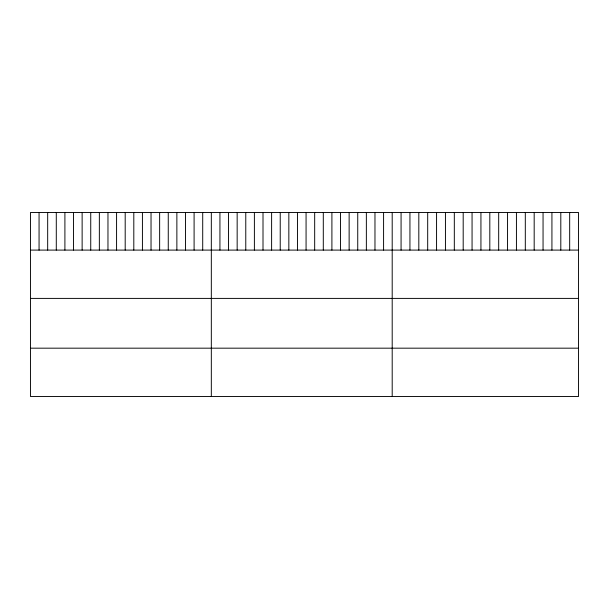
<?xml version="1.0" encoding="UTF-8"?>
<svg xmlns="http://www.w3.org/2000/svg" width="609" height="609" viewBox="0 0 609 609"><rect width="100%" height="100%" fill="white"/><g stroke="black" fill="none" stroke-linecap="round" stroke-linejoin="round"><path stroke-width="0.91" d="M578.55 250.093L578.55 396.482L30.45 396.482L30.45 212.518L578.55 212.518L578.55 250.093L30.45 250.093M30.45 298.402L578.55 298.402M30.45 348.173L578.55 348.173M569.674 212.518L569.674 250.093M560.805 212.518L560.805 250.093M551.929 212.518L551.929 250.093M543.053 212.518L543.053 250.093M534.177 212.518L534.177 250.093M525.308 212.518L525.308 250.093M516.432 212.518L516.432 250.093M507.556 212.518L507.556 250.093M498.687 212.518L498.687 250.093M489.811 212.518L489.811 250.093M480.935 212.518L480.935 250.093M472.059 212.518L472.059 250.093M463.19 212.518L463.19 250.093M454.314 212.518L454.314 250.093M445.438 212.518L445.438 250.093M436.569 212.518L436.569 250.093M427.693 212.518L427.693 250.093M418.817 212.518L418.817 250.093M409.941 212.518L409.941 250.093M401.072 212.518L401.072 250.093M392.196 212.518L392.196 396.482M383.586 212.518L383.586 250.093M374.969 212.518L374.969 250.093M366.359 212.518L366.359 250.093M357.742 212.518L357.742 250.093M349.132 212.518L349.132 250.093M340.515 212.518L340.515 250.093M331.905 212.518L331.905 250.093M323.295 212.518L323.295 250.093M314.678 212.518L314.678 250.093M306.068 212.518L306.068 250.093M297.451 212.518L297.451 250.093M288.841 212.518L288.841 250.093M280.224 212.518L280.224 250.093M271.614 212.518L271.614 250.093M263.004 212.518L263.004 250.093M254.387 212.518L254.387 250.093M245.777 212.518L245.777 250.093M237.16 212.518L237.16 250.093M228.55 212.518L228.55 250.093M219.933 212.518L219.933 250.093M211.323 212.518L211.323 396.482M202.713 212.518L202.713 250.093M194.096 212.518L194.096 250.093M185.486 212.518L185.486 250.093M176.869 212.518L176.869 250.093M168.259 212.518L168.259 250.093M159.642 212.518L159.642 250.093M151.032 212.518L151.032 250.093M142.422 212.518L142.422 250.093M133.805 212.518L133.805 250.093M125.195 212.518L125.195 250.093M116.578 212.518L116.578 250.093M107.968 212.518L107.968 250.093M99.351 212.518L99.351 250.093M90.741 212.518L90.741 250.093M82.131 212.518L82.131 250.093M73.514 212.518L73.514 250.093M64.904 212.518L64.904 250.093M56.287 212.518L56.287 250.093M47.677 212.518L47.677 250.093M39.06 212.518L39.06 250.093"/></g></svg>
